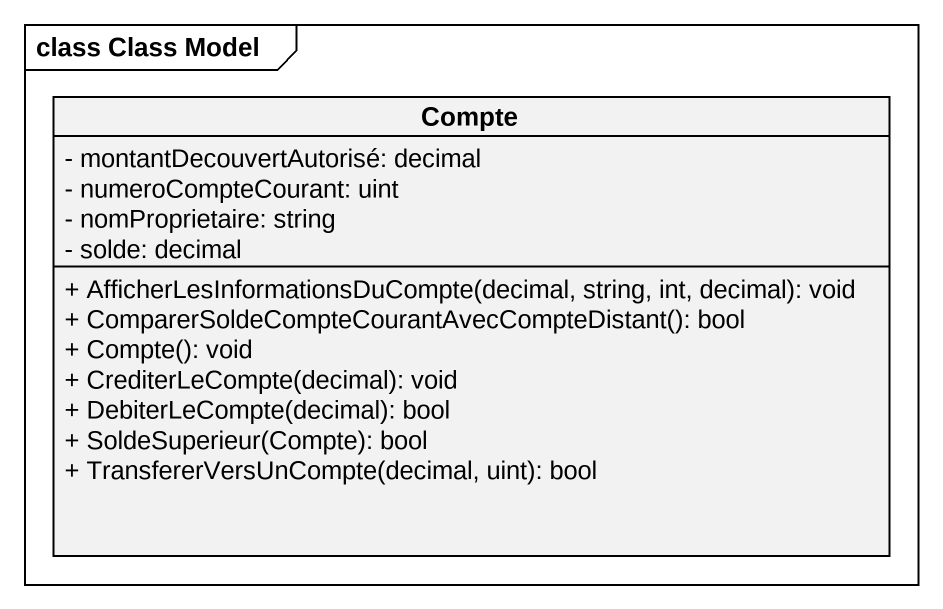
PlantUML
@startuml
mainframe class Class Model
hide circle
hide empty members
skinparam classAttributeIconSize 0
class Compte {
  - montantDecouvertAutorisé: decimal
  - numeroCompteCourant: uint
  - nomProprietaire: string
  - solde: decimal
  + AfficherLesInformationsDuCompte(decimal, string, int, decimal): void
  + ComparerSoldeCompteCourantAvecCompteDistant(): bool
  + Compte(): void
  + CrediterLeCompte(decimal): void
  + DebiterLeCompte(decimal): bool
  + SoldeSuperieur(Compte): bool
  + TransfererVersUnCompte(decimal, uint): bool
}
@enduml
